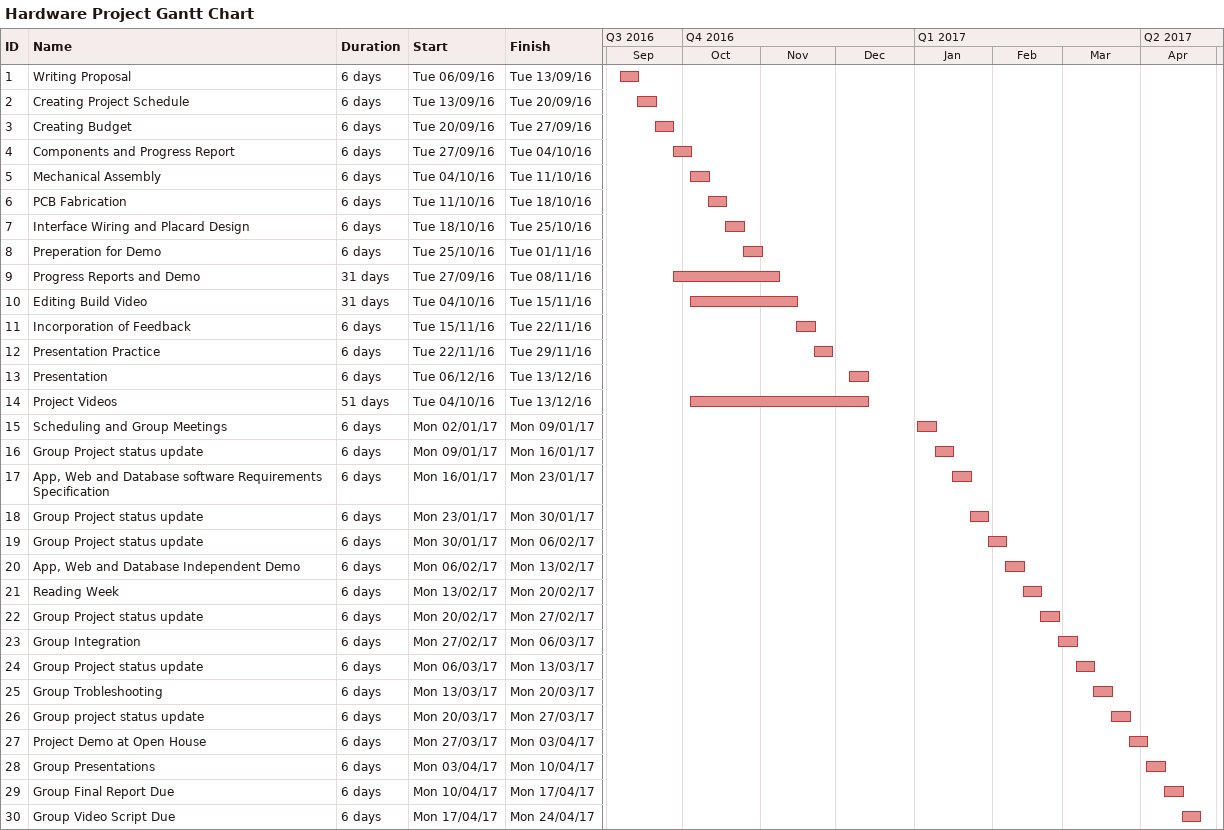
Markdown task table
Hardware Project Gantt Chart

| ID | Task | Duration | Start | Finish |
|---|---|---|---|---|
| 1 | Writing Proposal | 6d | 2016-09-06 | 2016-09-13 |
| 2 | Creating Project Schedule | 6d | 2016-09-13 | 2016-09-20 |
| 3 | Creating Budget | 6d | 2016-09-20 | 2016-09-27 |
| 4 | Components and Progress Report | 6d | 2016-09-27 | 2016-10-04 |
| 5 | Mechanical Assembly | 6d | 2016-10-04 | 2016-10-11 |
| 6 | PCB Fabrication | 6d | 2016-10-11 | 2016-10-18 |
| 7 | Interface Wiring and Placard Design | 6d | 2016-10-18 | 2016-10-25 |
| 8 | Preperation for Demo | 6d | 2016-10-25 | 2016-11-01 |
| 9 | Progress Reports and Demo | 31d | 2016-09-27 | 2016-11-08 |
| 10 | Editing Build Video | 31d | 2016-10-04 | 2016-11-15 |
| 11 | Incorporation of Feedback | 6d | 2016-11-15 | 2016-11-22 |
| 12 | Presentation Practice | 6d | 2016-11-22 | 2016-11-29 |
| 13 | Presentation | 6d | 2016-12-06 | 2016-12-13 |
| 14 | Project Videos | 51d | 2016-10-04 | 2016-12-13 |
| 15 | Scheduling and Group Meetings | 6d | 2017-01-02 | 2017-01-09 |
| 16 | Group Project status update | 6d | 2017-01-09 | 2017-01-16 |
| 17 | App, Web and Database software Requirements Specification | 6d | 2017-01-16 | 2017-01-23 |
| 18 | Group Project status update | 6d | 2017-01-23 | 2017-01-30 |
| 19 | Group Project status update | 6d | 2017-01-30 | 2017-02-06 |
| 20 | App, Web and Database Independent Demo | 6d | 2017-02-06 | 2017-02-13 |
| 21 | Reading Week | 6d | 2017-02-13 | 2017-02-20 |
| 22 | Group Project status update | 6d | 2017-02-20 | 2017-02-27 |
| 23 | Group Integration | 6d | 2017-02-27 | 2017-03-06 |
| 24 | Group Project status update | 6d | 2017-03-06 | 2017-03-13 |
| 25 | Group Trobleshooting | 6d | 2017-03-13 | 2017-03-20 |
| 26 | Group project status update | 6d | 2017-03-20 | 2017-03-27 |
| 27 | Project Demo at Open House | 6d | 2017-03-27 | 2017-04-03 |
| 28 | Group Presentations | 6d | 2017-04-03 | 2017-04-10 |
| 29 | Group Final Report Due | 6d | 2017-04-10 | 2017-04-17 |
| 30 | Group Video Script Due | 6d | 2017-04-17 | 2017-04-24 |
